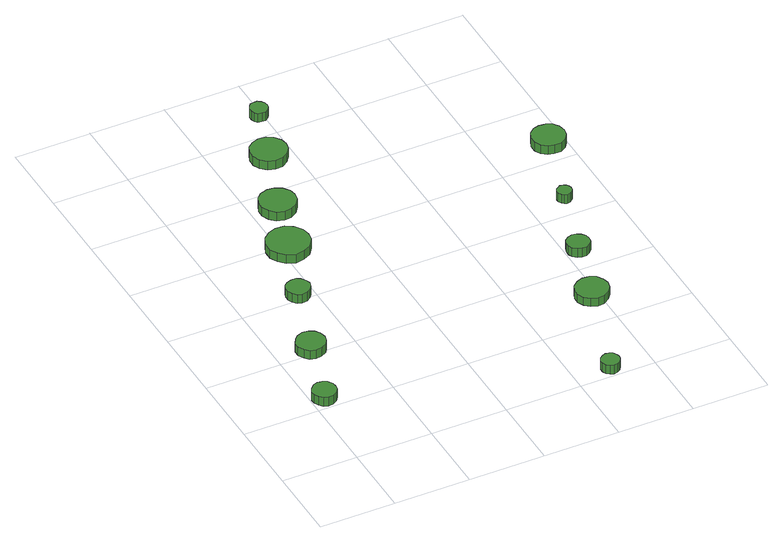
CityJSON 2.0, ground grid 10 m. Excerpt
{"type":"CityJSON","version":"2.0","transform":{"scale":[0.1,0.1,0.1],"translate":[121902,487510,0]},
"CityObjects":{
"tree1":{"type":"SolitaryVegetationObject","attributes":{"function":"something"},"geometry":[{"type":"MultiSurface","lod":"1","boundaries":[[[0,1,2,3,4,5,6,7,8,9,10,11,12,13,14]],[[15,16,17,18,19,20,21,22,23,24,25,26,27,28,29]],[[0,29,28,1]],[[1,28,27,2]],[[2,27,26,3]],[[3,26,25,4]],[[4,25,24,5]],[[5,24,23,6]],[[6,23,22,7]],[[7,22,21,8]],[[8,21,20,9]],[[9,20,19,10]],[[10,19,18,11]],[[11,18,17,12]],[[12,17,16,13]],[[13,16,15,14]],[[14,15,29,0]]]}]},
"tree2":{"type":"SolitaryVegetationObject","attributes":{"function":"something"},"geometry":[{"type":"MultiSurface","lod":"1","boundaries":[[[30,31,32,33,34,35,36,37,38,39,40,41,42,43,44]],[[45,46,47,48,49,50,51,52,53,54,55,56,57,58,59]],[[30,59,58,31]],[[31,58,57,32]],[[32,57,56,33]],[[33,56,55,34]],[[34,55,54,35]],[[35,54,53,36]],[[36,53,52,37]],[[37,52,51,38]],[[38,51,50,39]],[[39,50,49,40]],[[40,49,48,41]],[[41,48,47,42]],[[42,47,46,43]],[[43,46,45,44]],[[44,45,59,30]]]}]},
"tree3":{"type":"SolitaryVegetationObject","attributes":{"function":"something"},"geometry":[{"type":"MultiSurface","lod":"1","boundaries":[[[60,61,62,63,64,65,66,67,68,69,70,71,72,73,74]],[[75,76,77,78,79,80,81,82,83,84,85,86,87,88,89]],[[60,89,88,61]],[[61,88,87,62]],[[62,87,86,63]],[[63,86,85,64]],[[64,85,84,65]],[[65,84,83,66]],[[66,83,82,67]],[[67,82,81,68]],[[68,81,80,69]],[[69,80,79,70]],[[70,79,78,71]],[[71,78,77,72]],[[72,77,76,73]],[[73,76,75,74]],[[74,75,89,60]]]}]},
"tree4":{"type":"SolitaryVegetationObject","attributes":{"function":"something"},"geometry":[{"type":"MultiSurface","lod":"1","boundaries":[[[90,91,92,93,94,95,96,97,98,99,100,101,102,103,104]],[[105,106,107,108,109,110,111,112,113,114,115,116,117,118,119]],[[90,119,118,91]],[[91,118,117,92]],[[92,117,116,93]],[[93,116,115,94]],[[94,115,114,95]],[[95,114,113,96]],[[96,113,112,97]],[[97,112,111,98]],[[98,111,110,99]],[[99,110,109,100]],[[100,109,108,101]],[[101,108,107,102]],[[102,107,106,103]],[[103,106,105,104]],[[104,105,119,90]]]}]},
"tree5":{"type":"SolitaryVegetationObject","attributes":{"function":"something"},"geometry":[{"type":"MultiSurface","lod":"1","boundaries":[[[120,121,122,123,124,125,126,127,128,129,130,131,132,133,134]],[[135,136,137,138,139,140,141,142,143,144,145,146,147,148,149]],[[120,149,148,121]],[[121,148,147,122]],[[122,147,146,123]],[[123,146,145,124]],[[124,145,144,125]],[[125,144,143,126]],[[126,143,142,127]],[[127,142,141,128]],[[128,141,140,129]],[[129,140,139,130]],[[130,139,138,131]],[[131,138,137,132]],[[132,137,136,133]],[[133,136,135,134]],[[134,135,149,120]]]}]},
"tree6":{"type":"SolitaryVegetationObject","attributes":{"function":"something"},"geometry":[{"type":"MultiSurface","lod":"1","boundaries":[[[150,151,152,153,154,155,156,157,158,159,160,161,162,163,164]],[[165,166,167,168,169,170,171,172,173,174,175,176,177,178,179]],[[150,179,178,151]],[[151,178,177,152]],[[152,177,176,153]],[[153,176,175,154]],[[154,175,174,155]],[[155,174,173,156]],[[156,173,172,157]],[[157,172,171,158]],[[158,171,170,159]],[[159,170,169,160]],[[160,169,168,161]],[[161,168,167,162]],[[162,167,166,163]],[[163,166,165,164]],[[164,165,179,150]]]}]},
"tree7":{"type":"SolitaryVegetationObject","attributes":{"function":"something"},"geometry":[{"type":"MultiSurface","lod":"1","boundaries":[[[180,181,182,183,184,185,186,187,188,189,190,191,192,193,194]],[[195,196,197,198,199,200,201,202,203,204,205,206,207,208,209]],[[180,209,208,181]],[[181,208,207,182]],[[182,207,206,183]],[[183,206,205,184]],[[184,205,204,185]],[[185,204,203,186]],[[186,203,202,187]],[[187,202,201,188]],[[188,201,200,189]],[[189,200,199,190]],[[190,199,198,191]],[[191,198,197,192]],[[192,197,196,193]],[[193,196,195,194]],[[194,195,209,180]]]}]},
"tree8":{"type":"SolitaryVegetationObject","attributes":{"function":"something"},"geometry":[{"type":"MultiSurface","lod":"1","boundaries":[[[210,211,212,213,214,215,216,217,218,219,220,221,222,223,224]],[[225,226,227,228,229,230,231,232,233,234,235,236,237,238,239]],[[210,239,238,211]],[[211,238,237,212]],[[212,237,236,213]],[[213,236,235,214]],[[214,235,234,215]],[[215,234,233,216]],[[216,233,232,217]],[[217,232,231,218]],[[218,231,230,219]],[[219,230,229,220]],[[220,229,228,221]],[[221,228,227,222]],[[222,227,226,223]],[[223,226,225,224]],[[224,225,239,210]]]}]},
"tree9":{"type":"SolitaryVegetationObject","attributes":{"function":"something"},"geometry":[{"type":"MultiSurface","lod":"1","boundaries":[[[240,241,242,243,244,245,246,247,248,249,250,251,252,253,254]],[[255,256,257,258,259,260,261,262,263,264,265,266,267,268,269]],[[240,269,268,241]],[[241,268,267,242]],[[242,267,266,243]],[[243,266,265,244]],[[244,265,264,245]],[[245,264,263,246]],[[246,263,262,247]],[[247,262,261,248]],[[248,261,260,249]],[[249,260,259,250]],[[250,259,258,251]],[[251,258,257,252]],[[252,257,256,253]],[[253,256,255,254]],[[254,255,269,240]]]}]},
"tree10":{"type":"SolitaryVegetationObject","attributes":{"function":"something"},"geometry":[{"type":"MultiSurface","lod":"1","boundaries":[[[270,271,272,273,274,275,276,277,278,279,280,281,282,283,284]],[[285,286,287,288,289,290,291,292,293,294,295,296,297,298,299]],[[270,299,298,271]],[[271,298,297,272]],[[272,297,296,273]],[[273,296,295,274]],[[274,295,294,275]],[[275,294,293,276]],[[276,293,292,277]],[[277,292,291,278]],[[278,291,290,279]],[[279,290,289,280]],[[280,289,288,281]],[[281,288,287,282]],[[282,287,286,283]],[[283,286,285,284]],[[284,285,299,270]]]}]},
"tree11":{"type":"SolitaryVegetationObject","attributes":{"function":"something"},"geometry":[{"type":"MultiSurface","lod":"1","boundaries":[[[300,301,302,303,304,305,306,307,308,309,310,311,312,313,314]],[[315,316,317,318,319,320,321,322,323,324,325,326,327,328,329]],[[300,329,328,301]],[[301,328,327,302]],[[302,327,326,303]],[[303,326,325,304]],[[304,325,324,305]],[[305,324,323,306]],[[306,323,322,307]],[[307,322,321,308]],[[308,321,320,309]],[[309,320,319,310]],[[310,319,318,311]],[[311,318,317,312]],[[312,317,316,313]],[[313,316,315,314]],[[314,315,329,300]]]}]},
"tree12":{"type":"SolitaryVegetationObject","attributes":{"function":"something"},"geometry":[{"type":"MultiSurface","lod":"1","boundaries":[[[330,331,332,333,334,335,336,337,338,339,340,341,342,343,344]],[[345,346,347,348,349,350,351,352,353,354,355,356,357,358,359]],[[330,359,358,331]],[[331,358,357,332]],[[332,357,356,333]],[[333,356,355,334]],[[334,355,354,335]],[[335,354,353,336]],[[336,353,352,337]],[[337,352,351,338]],[[338,351,350,339]],[[339,350,349,340]],[[340,349,348,341]],[[341,348,347,342]],[[342,347,346,343]],[[343,346,345,344]],[[344,345,359,330]]]}]}
},
"vertices":[
[32,118,16],[31,124,16],[27,130,16],[21,133,16],[15,134,16],[9,132,16],[4,127,16],[1,121,16],[1,115,16],[4,109,16],[9,104,16],[15,102,16],[21,103,16],[27,106,16],[31,112,16],[31,112,3],[27,106,3],[21,103,3],[15,102,3],[9,104,3],[4,109,3],[1,115,3],[1,121,3],[4,127,3],[9,132,3],[15,134,3],[21,133,3],[27,130,3],[31,124,3],[32,118,3],
[64,209,16],[62,217,16],[58,223,16],[51,227,16],[43,228,16],[35,225,16],[30,220,16],[26,213,16],[26,205,16],[30,198,16],[35,192,16],[43,190,16],[51,191,16],[58,195,16],[62,201,16],[62,201,3],[58,195,3],[51,191,3],[43,190,3],[35,192,3],[30,198,3],[26,205,3],[26,213,3],[30,220,3],[35,225,3],[43,228,3],[51,227,3],[58,223,3],[62,217,3],[64,209,3],
[95,309,16],[93,315,16],[89,321,16],[84,324,16],[77,324,16],[71,322,16],[66,318,16],[64,312,16],[64,306,16],[66,300,16],[71,295,16],[77,293,16],[84,294,16],[89,297,16],[93,302,16],[93,302,3],[89,297,3],[84,294,3],[77,293,3],[71,295,3],[66,300,3],[64,306,3],[64,312,3],[66,318,3],[71,322,3],[77,324,3],[84,324,3],[89,321,3],[93,315,3],[95,309,3],
[136,392,17],[134,403,17],[127,413,17],[117,419,17],[105,420,17],[94,416,17],[86,409,17],[81,398,17],[81,386,17],[86,376,17],[94,368,17],[105,364,17],[117,366,17],[127,371,17],[134,381,17],[134,381,4],[127,371,4],[117,366,4],[105,364,4],[94,368,4],[86,376,4],[81,386,4],[81,398,4],[86,409,4],[94,416,4],[105,420,4],[117,419,4],[127,413,4],[134,403,4],[136,392,4],
[157,469,16],[155,478,16],[149,486,16],[140,491,16],[131,492,16],[121,489,16],[114,483,16],[110,474,16],[110,464,16],[114,455,16],[121,448,16],[131,445,16],[140,446,16],[149,451,16],[155,459,16],[155,459,3],[149,451,3],[140,446,3],[131,445,3],[121,448,3],[114,455,3],[110,464,3],[110,474,3],[114,483,3],[121,489,3],[131,492,3],[140,491,3],[149,486,3],[155,478,3],[157,469,3],
[192,561,16],[190,570,16],[184,578,16],[176,583,16],[166,584,16],[157,581,16],[149,575,16],[145,566,16],[145,556,16],[149,547,16],[157,540,16],[166,537,16],[176,538,16],[184,543,16],[190,551,16],[190,551,3],[184,543,3],[176,538,3],[166,537,3],[157,540,3],[149,547,3],[145,556,3],[145,566,3],[149,575,3],[157,581,3],[166,584,3],[176,583,3],[184,578,3],[190,570,3],[192,561,3],
[360,16,15],[359,20,15],[356,25,15],[352,27,15],[347,28,15],[342,26,15],[338,23,15],[336,18,15],[336,13,15],[338,8,15],[342,5,15],[347,3,15],[352,4,15],[356,7,15],[359,11,15],[359,11,2],[356,7,2],[352,4,2],[347,3,2],[342,5,2],[338,8,2],[336,13,2],[336,18,2],[338,23,2],[342,26,2],[347,28,2],[352,27,2],[356,25,2],[359,20,2],[360,16,2],
[206,637,16],[205,642,16],[202,646,16],[198,649,16],[193,649,16],[188,648,16],[185,644,16],[183,640,16],[183,635,16],[185,630,16],[188,627,16],[193,626,16],[198,626,16],[202,629,16],[205,633,16],[205,633,3],[202,629,3],[198,626,3],[193,626,3],[188,627,3],[185,630,3],[183,635,3],[183,640,3],[185,644,3],[188,648,3],[193,649,3],[198,649,3],[202,646,3],[205,642,3],[206,637,3],
[412,148,16],[410,156,16],[405,164,16],[397,168,16],[388,169,16],[380,166,16],[373,160,16],[369,152,16],[369,143,16],[373,135,16],[380,129,16],[388,126,16],[397,127,16],[405,132,16],[410,139,16],[410,139,4],[405,132,4],[397,127,4],[388,126,4],[380,129,4],[373,135,4],[369,143,4],[369,152,4],[373,160,4],[380,166,4],[388,169,4],[397,168,4],[405,164,4],[410,156,4],[412,148,4],
[431,234,16],[430,240,16],[426,245,16],[421,248,16],[415,249,16],[409,247,16],[404,243,16],[402,237,16],[402,231,16],[404,226,16],[409,222,16],[415,220,16],[421,220,16],[426,223,16],[430,228,16],[430,228,3],[426,223,3],[421,220,3],[415,220,3],[409,222,3],[404,226,3],[402,231,3],[402,237,3],[404,243,3],[409,247,3],[415,249,3],[421,248,3],[426,245,3],[430,240,3],[431,234,3],
[457,331,15],[456,335,15],[454,338,15],[451,340,15],[446,341,15],[443,339,15],[440,337,15],[438,333,15],[438,329,15],[440,325,15],[443,322,15],[446,321,15],[451,322,15],[454,324,15],[456,327,15],[456,327,2],[454,324,2],[451,322,2],[446,321,2],[443,322,2],[440,325,2],[438,329,2],[438,333,2],[440,337,2],[443,339,2],[446,341,2],[451,340,2],[454,338,2],[456,335,2],[457,331,2],
[499,432,17],[497,441,17],[492,448,17],[484,452,17],[475,453,17],[467,451,17],[460,445,17],[456,436,17],[456,427,17],[460,419,17],[467,413,17],[475,411,17],[484,411,17],[492,416,17],[497,423,17],[497,423,4],[492,416,4],[484,411,4],[475,411,4],[467,413,4],[460,419,4],[456,427,4],[456,436,4],[460,445,4],[467,451,4],[475,453,4],[484,452,4],[492,448,4],[497,441,4],[499,432,4]
]}
